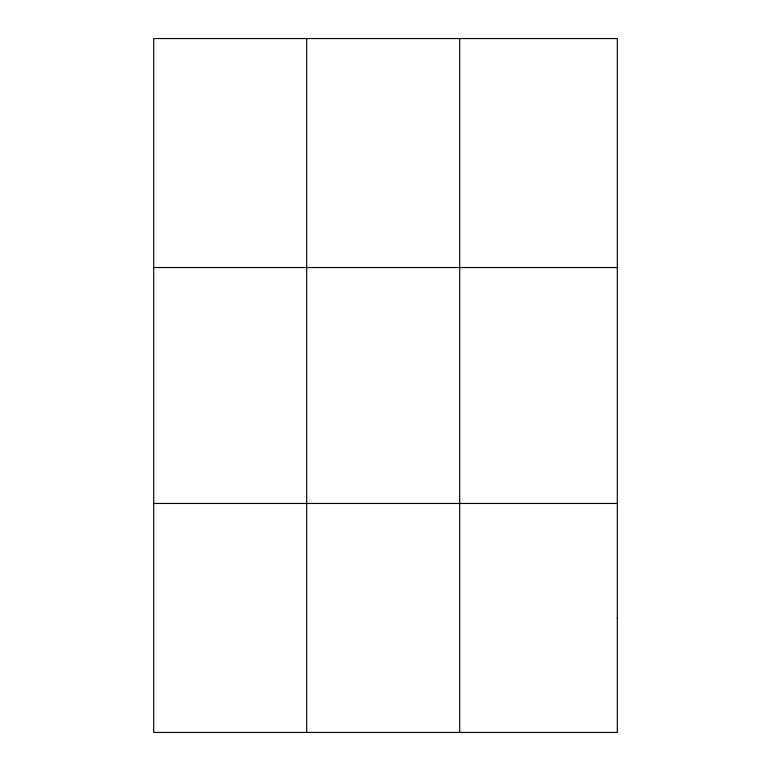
<?xml version="1.0" encoding="UTF-8"?>
<svg xmlns="http://www.w3.org/2000/svg" width="771" height="771" viewBox="0 0 771 771"><rect width="100%" height="100%" fill="white"/><g stroke="black" fill="none" stroke-linecap="round" stroke-linejoin="round"><path stroke-width="1.16" d="M306.685 732.45L306.685 38.55M459.68 732.45L459.68 38.55M153.699 267.537L617.301 267.537M153.699 503.463L617.301 503.463M617.301 617.957L617.301 732.45L153.699 732.45L153.699 38.55L617.301 38.55L617.301 617.957"/></g></svg>
